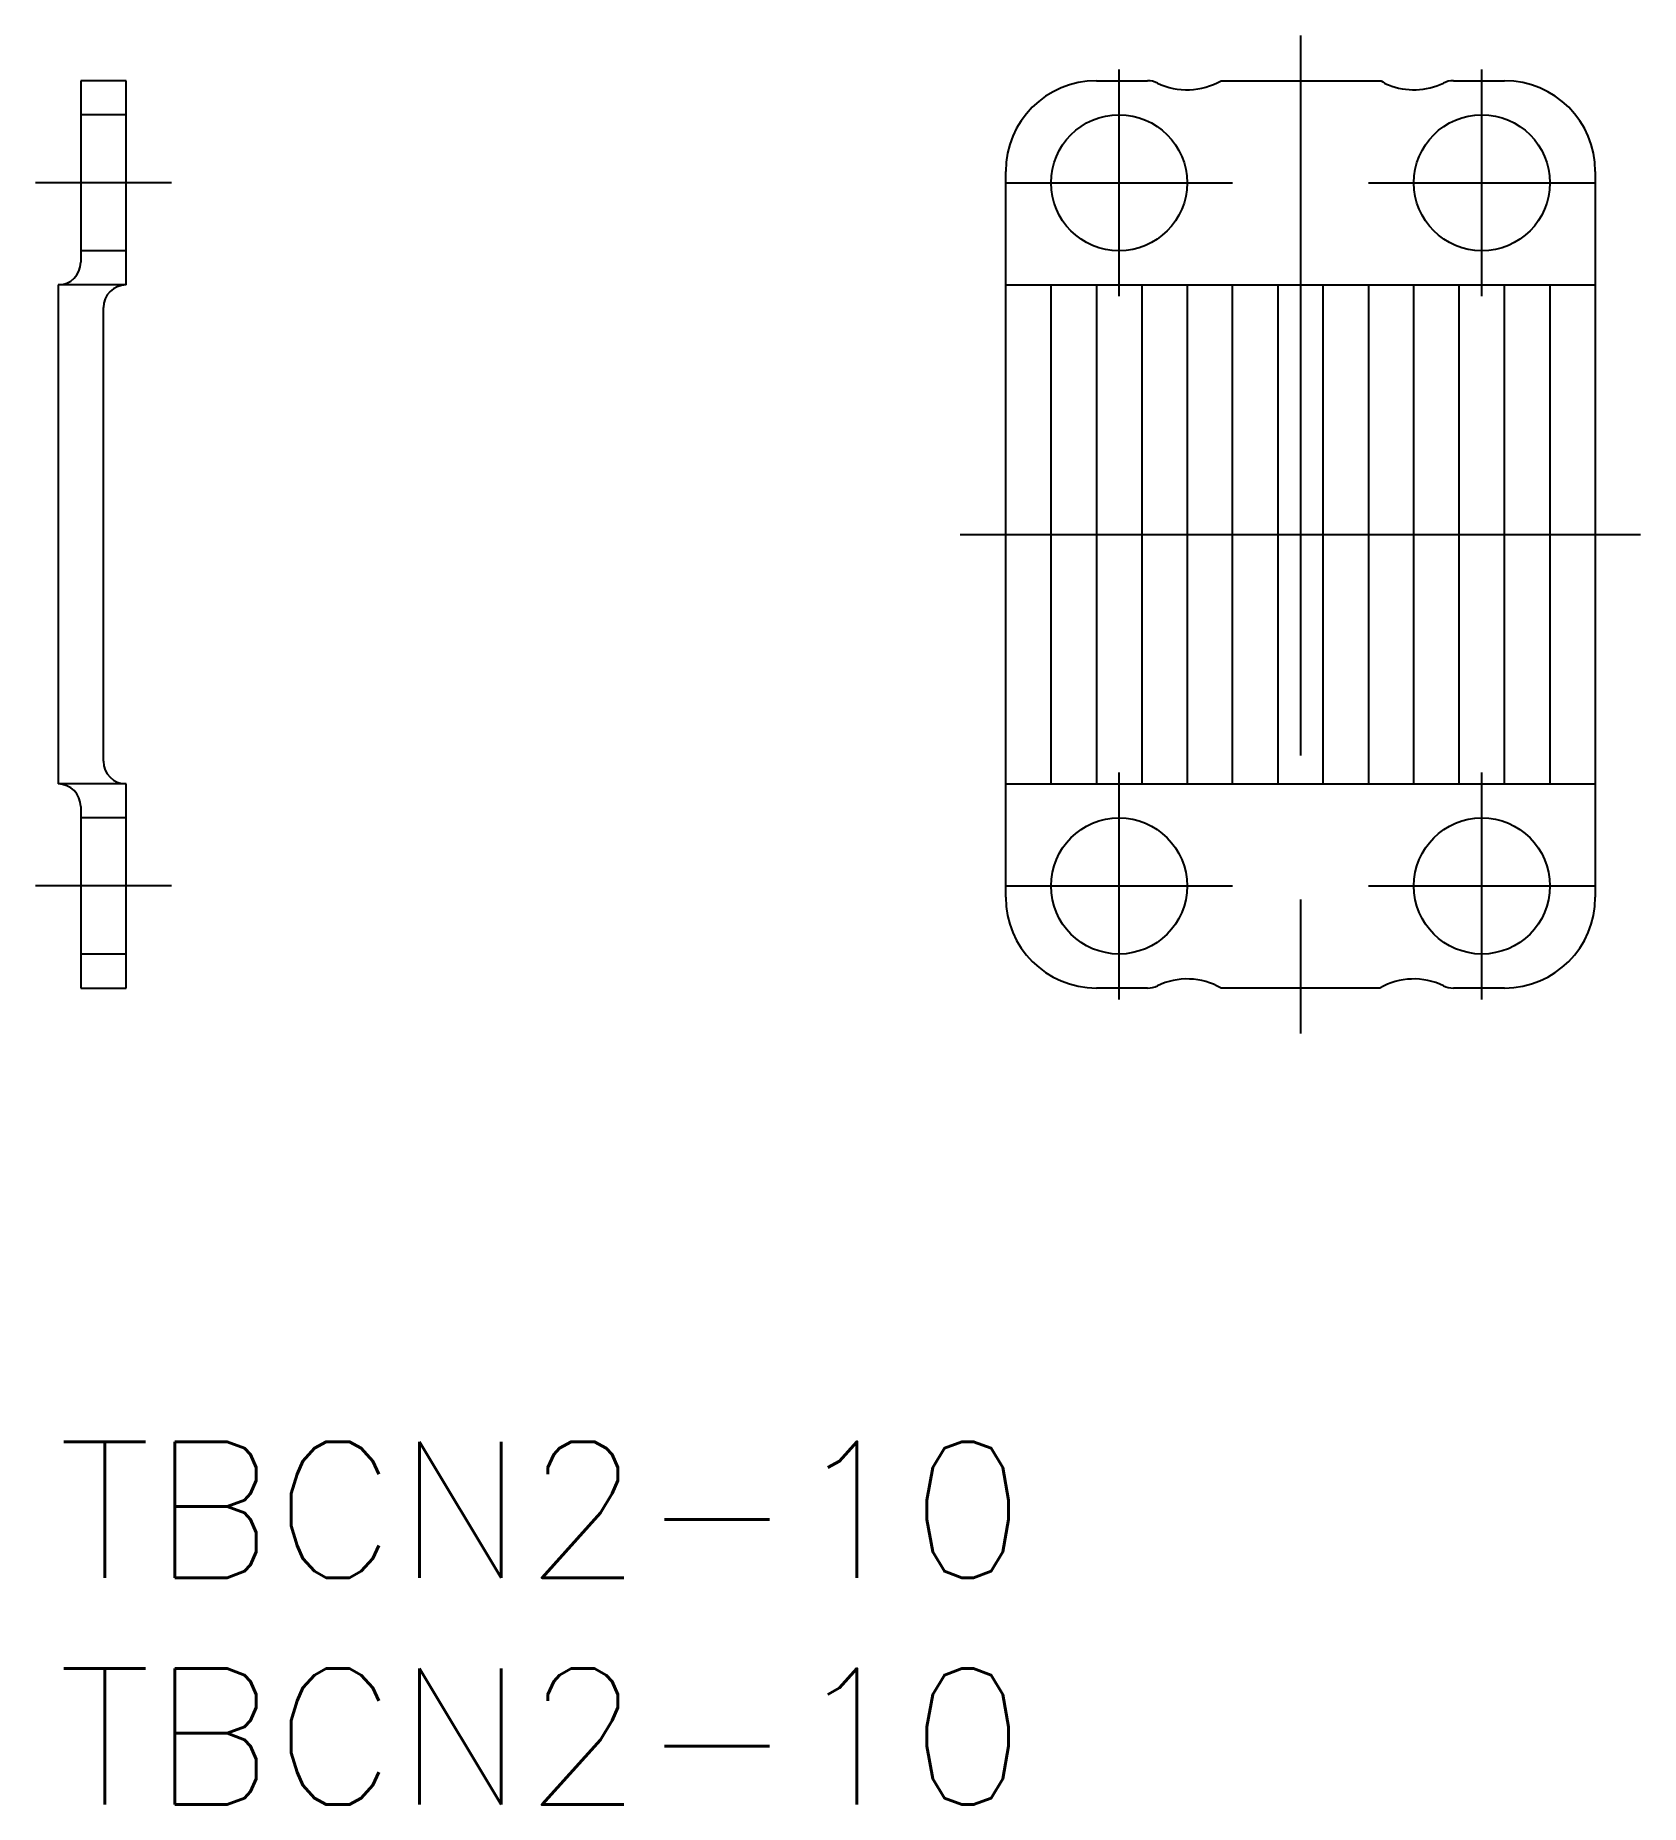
# Model space of a CAD drawing. Extents: x -0.5 to 34.9, y -8 to 31.
import ezdxf

# ---------------------------------------------------------------- set-up
doc = ezdxf.new("R2010")
doc.units = 0
doc.header["$LTSCALE"] = 0.5
doc.linetypes.add('CENTER', pattern=[50.8, 31.75, -6.35, 6.35, -6.35])
doc.linetypes.add('DASHED', pattern=[19.05, 12.7, -6.35])
for name, color, linetype in [('MSM_CENTER', 1, 'CENTER'), ('MSM_CONTINUOUS', 7, 'CONTINUOUS'), ('MSM_DASHED', 4, 'DASHED'), ('MSM_PART_NUMBER', 7, 'CONTINUOUS')]:
    doc.layers.add(name, color=color, linetype=linetype)
doc.styles.get("Standard").update_dxf_attribs({"font": 'txt.shx', "height": 1.5, "bigfont": 'bigfont.shx'})

# ---------------------------------------------------------------- blocks, each defined once
blk = doc.blocks.new('*U3')
at = {"layer": 'MSM_PART_NUMBER'}
blk.add_text('TBCN2-10', height=3, dxfattribs=at).set_placement((0, -3))
blk = doc.blocks.new('*U4')
at = {"layer": 'MSM_PART_NUMBER'}
blk.add_text('TBCN2-10', height=3, dxfattribs=at).set_placement((0, -8))

msp = doc.modelspace()

# ---------------------------------------------------------------- linework, layer by layer
at = {"layer": 'MSM_CENTER'}
for p, q in [((27.393, 31), (27.393, 9)), ((23.393, 25.25), (23.393, 30.25)), ((31.393, 25.25), (31.393, 30.25)), ((2.5, 27.75), (-0.5, 27.75)), ((20.893, 27.75), (25.893, 27.75)), ((28.893, 27.75), (33.893, 27.75)), ((19.893, 20), (34.893, 20)), ((23.393, 9.75), (23.393, 14.75)), ((31.393, 9.75), (31.393, 14.75)), ((2.5, 12.25), (-0.5, 12.25)), ((20.893, 12.25), (25.893, 12.25)), ((28.893, 12.25), (33.893, 12.25))]:
    msp.add_line(p, q, dxfattribs=at)
at = {"layer": 'MSM_CONTINUOUS'}
for p, q in [((1.5, 30), (0.5, 30)), ((0.5, 30), (0.5, 26)), ((1.5, 25.5), (1.5, 30)), ((22.893, 30), (24.021, 30)), ((25.641, 30), (29.17, 30)), ((30.764, 30), (31.893, 30)), ((20.893, 12), (20.893, 28)), ((33.893, 28), (33.893, 12)), ((0, 25.5), (0, 14.5)), ((20.893, 25.5), (33.893, 25.5)), ((21.893, 14.5), (21.893, 25.5)), ((22.893, 25.5), (22.893, 14.5)), ((23.893, 25.5), (23.893, 14.5)), ((24.893, 25.5), (24.893, 14.5)), ((25.893, 14.5), (25.893, 25.5)), ((26.893, 25.5), (26.893, 14.5)), ((27.893, 14.5), (27.893, 25.5)), ((28.893, 25.5), (28.893, 14.5)), ((29.893, 14.5), (29.893, 25.5)), ((30.893, 14.5), (30.893, 25.5)), ((31.893, 14.5), (31.893, 25.5)), ((32.893, 25.5), (32.893, 14.5)), ((1, 15), (1, 25)), ((1.5, 10), (1.5, 14.5)), ((20.893, 14.5), (33.893, 14.5)), ((0.5, 14), (0.5, 10)), ((0.5, 10), (1.5, 10)), ((24.021, 10), (22.893, 10)), ((29.144, 10), (25.641, 10)), ((31.893, 10), (30.764, 10))]:
    msp.add_line(p, q, dxfattribs=at)
for centre in [(23.393, 27.75), (31.393, 27.75), (23.393, 12.25), (31.393, 12.25)]:
    msp.add_circle(centre, 1.5, dxfattribs=at)
for centre, radius, start, end in [((22.893, 28), 2, 90, 180), ((24.021, 29.5), 0.5, 64.1581, 90), ((24.893, 31.3), 1.5, 244.1581, 299.9264), ((29.593, 30.558), 0.7, 232.9097, 247.9757), ((29.893, 31.3), 1.5, 247.9757, 295.8419), ((30.764, 29.5), 0.5, 90, 115.8419), ((31.893, 28), 2, 0, 90), ((0, 26), 0.5, 270, 0), ((1.5, 25), 0.5, 90, 180), ((1.5, 15), 0.5, 180, 270), ((0, 14), 0.5, 360, 90), ((22.893, 12), 2, 180, 270), ((31.893, 12), 2, 270, 0), ((24.893, 8.7), 1.5, 60.0736, 115.8419), ((29.893, 8.7), 1.5, 64.1581, 119.9264), ((24.021, 10.5), 0.5, 270, 295.8419), ((30.764, 10.5), 0.5, 244.1581, 270)]:
    msp.add_arc(centre, radius, start, end, dxfattribs=at)
at = {"layer": 'MSM_DASHED'}
for p, q in [((1.5, 29.25), (0.5, 29.25)), ((1.5, 26.25), (0.5, 26.25)), ((1.5, 25.5), (0, 25.5)), ((1.5, 14.5), (0, 14.5)), ((1.5, 13.75), (0.5, 13.75)), ((1.5, 10.75), (0.5, 10.75))]:
    msp.add_line(p, q, dxfattribs=at)

# ---------------------------------------------------------------- block references
at = {"layer": 'MSM_CONTINUOUS'}
for name in ['*U3', '*U4']:
    msp.add_blockref(name, (0, 0), dxfattribs=at)

doc.saveas('drawing.dxf')
